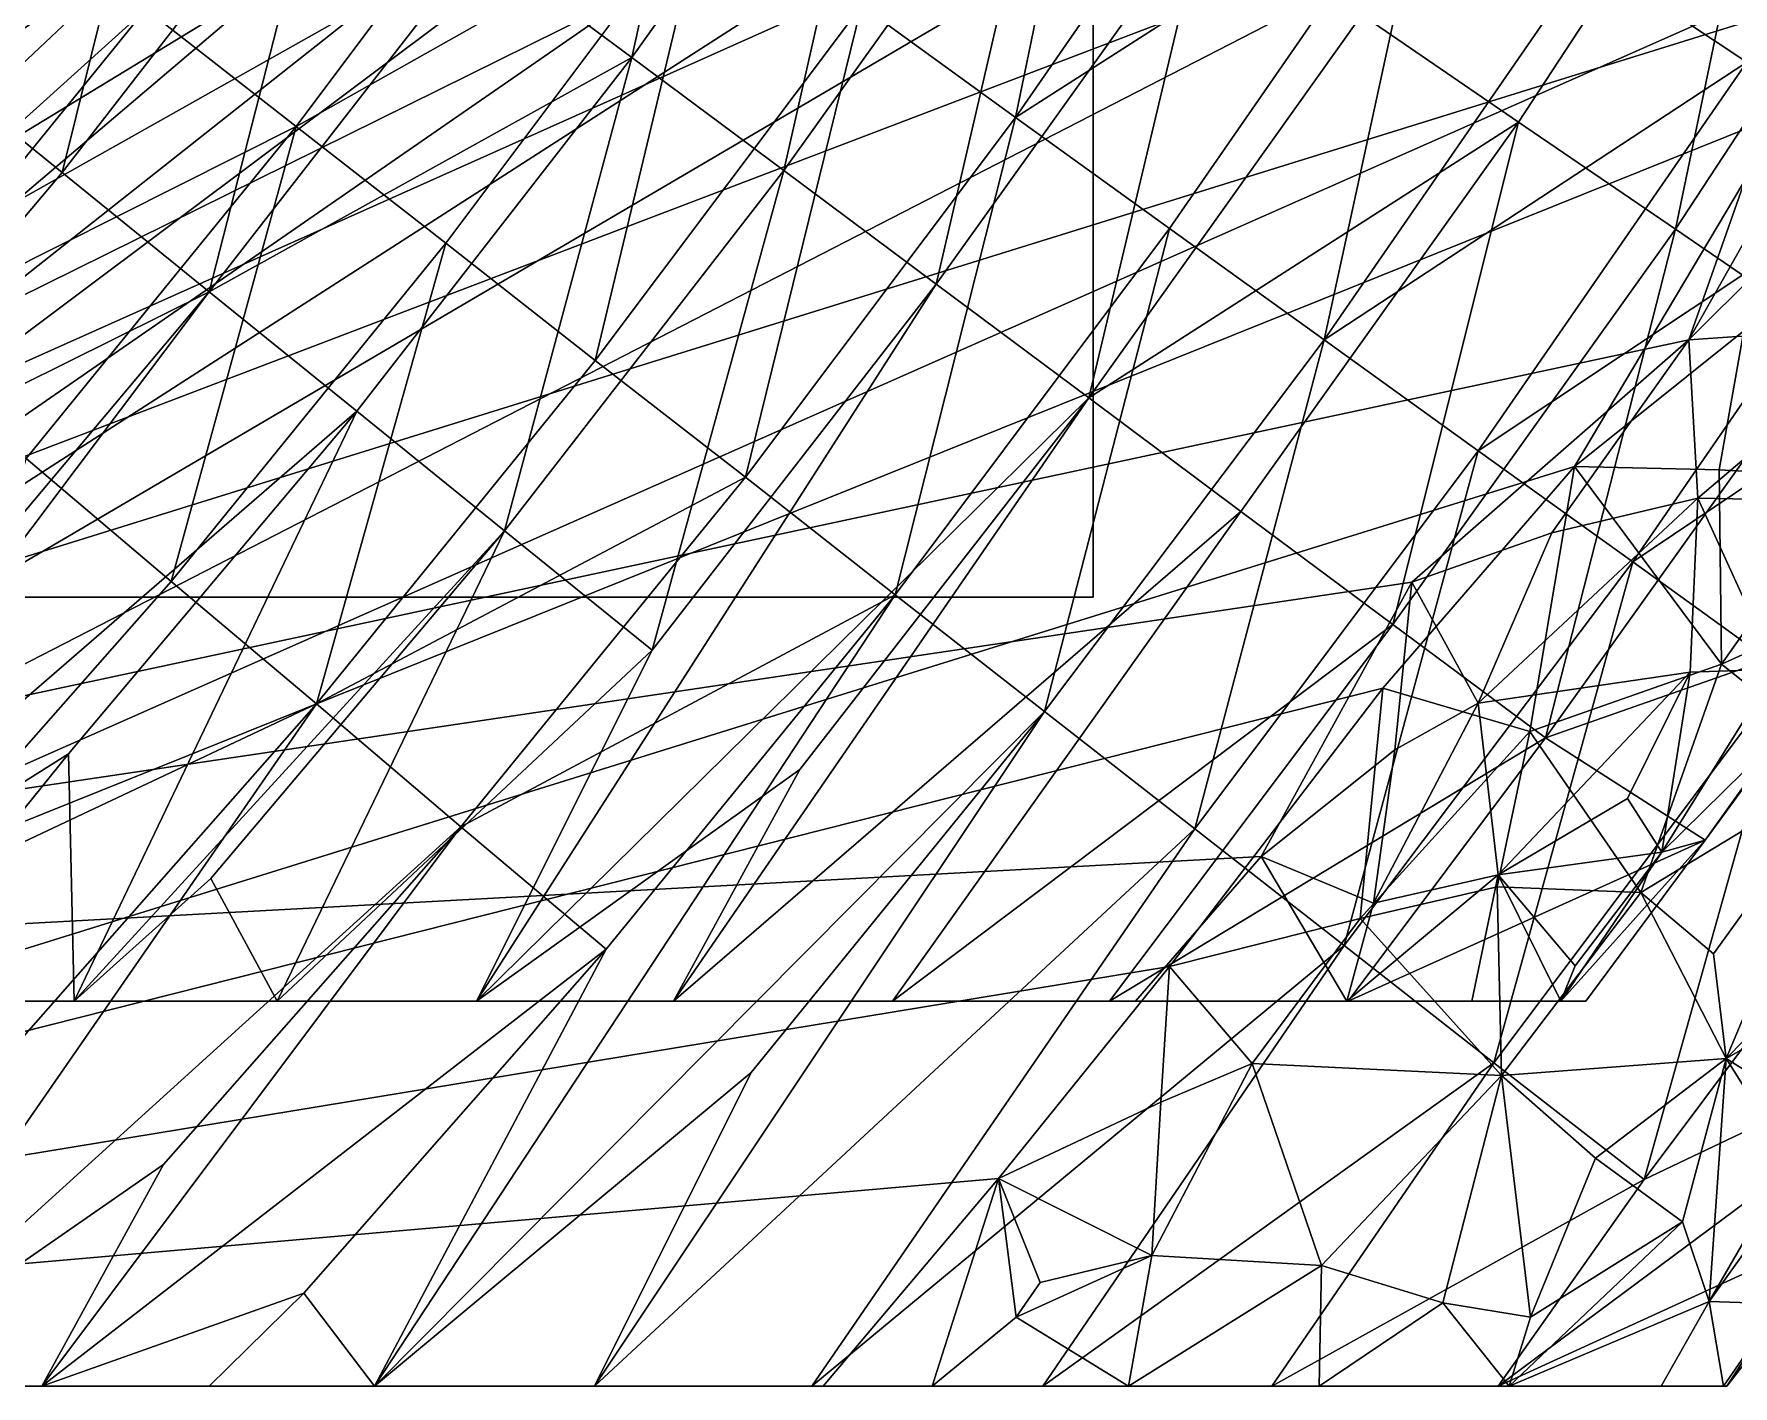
# Model space of a CAD drawing. Header units: metres. Extents: x -30 to 13953, y 0 to 4840.
# Drawn here: x 13249 to 13518.3, y 1150 to 1364.2 of the extents above; entities that cross this region are included whole.
import ezdxf

# ---------------------------------------------------------------- set-up
doc = ezdxf.new("R2010")
doc.units = ezdxf.units.M
doc.layers.add('SCOCCA', color=7, linetype='Continuous')

msp = doc.modelspace()

# ---------------------------------------------------------------- linework, layer by layer
at = {"layer": 'SCOCCA'}
for points in [[(13025, 3690, 1250), (13846.4, 2399.1, 1367), (13025, 1150, 1250)], [(13021.1, 3629, 1305), (13021.1, 1211, 1305), (13838.8, 2419.9, 1421.4)], [(13416.9, 3565, 1395), (40, 1275, 1395), (40, 3565, 1395)], [(13416.9, 3565, 1395), (13416.9, 1275, 1395), (40, 1275, 1395)], [(13416.9, 3565, 1695), (40, 3565, 1695), (40, 1275, 1695)], [(13416.9, 3565, 1695), (40, 1275, 1695), (13416.9, 1275, 1695)], [(13416.9, 3565, 1695), (13416.9, 1275, 1695), (13416.9, 1275, 1395)], [(13416.9, 3565, 1695), (13416.9, 1275, 1395), (13416.9, 3565, 1395)], [(13052.6, 3531.1, 4299.5), (12865.3, 1150, 4299.9), (13490.1, 2594.7, 4300)], [(13490.1, 2594.7, 4300), (12865.3, 1150, 4299.9), (13494.9, 2544.9, 4300)], [(13494.9, 2544.9, 4300), (12865.3, 1150, 4299.9), (13511.4, 2445.2, 4298.6)], [(13511.4, 2445.2, 4298.6), (12865.3, 1150, 4299.9), (13363.5, 1761.1, 4299.5)], [(13838.8, 2419.9, 1421.4), (13021.1, 1211, 1305), (13838, 2364.5, 1421.3)], [(13846.4, 2399.1, 1367), (13845, 2343.6, 1366.8), (13025, 1150, 1250)], [(13838, 2364.5, 1421.3), (13021.1, 1211, 1305), (13835.6, 2309, 1421)], [(13845, 2343.6, 1366.8), (13847.6, 2281.6, 1367.4), (13025, 1150, 1250)], [(13835.6, 2309, 1421), (13021.1, 1211, 1305), (13834.6, 2254.1, 1421.1)], [(13847.6, 2281.6, 1367.4), (13837.5, 2232.9, 1365.7), (13025, 1150, 1250)], [(13834.6, 2254.1, 1421.1), (13021.1, 1211, 1305), (13832.8, 2194.2, 1421.2)], [(13837.5, 2232.9, 1365.7), (13831.4, 2177.8, 1364.8), (13025, 1150, 1250)], [(13832.8, 2194.2, 1421.2), (13021.1, 1211, 1305), (13830.4, 2131.9, 1422)], [(13831.4, 2177.8, 1364.8), (13832.4, 2127.4, 1365.4), (13025, 1150, 1250)], [(13830.4, 2131.9, 1422), (13021.1, 1211, 1305), (13826.1, 2096.6, 1421.8)], [(13832.4, 2127.4, 1365.4), (13826.7, 2067.2, 1365.1), (13025, 1150, 1250)], [(13826.1, 2096.6, 1421.8), (13021.1, 1211, 1305), (13802.1, 2031, 1416.4)], [(13826.7, 2067.2, 1365.1), (13803.6, 2013.7, 1360.9), (13025, 1150, 1250)], [(13802.1, 2031, 1416.4), (13021.1, 1211, 1305), (13795.6, 1981, 1415.9)], [(13803.6, 2013.7, 1360.9), (13795.5, 1960.3, 1359.9), (13025, 1150, 1250)], [(13021.1, 1211, 1305), (13774.9, 1926, 1412.4), (13795.6, 1981, 1415.9)], [(13795.5, 1960.3, 1359.9), (13777.3, 1905.9, 1357.1), (13025, 1150, 1250)], [(13021.1, 1211, 1305), (13770.7, 1875.3, 1412.8), (13774.9, 1926, 1412.4)], [(13025, 1150, 1250), (13777.3, 1905.9, 1357.1), (13771.2, 1853.7, 1356.8)], [(13021.1, 1211, 1305), (13743.7, 1819.5, 1407.9), (13770.7, 1875.3, 1412.8)], [(13025, 1150, 1250), (13771.2, 1853.7, 1356.8), (13744.9, 1799.7, 1352.5)], [(13021.1, 1211, 1305), (13735.4, 1755.9, 1408.4), (13743.7, 1819.5, 1407.9)], [(13025, 1150, 1250), (13744.9, 1799.7, 1352.5), (13736.6, 1754.3, 1351.7)], [(13363.5, 1761.1, 4299.5), (12865.3, 1150, 4299.9), (13323.6, 1669.9, 4298.6)], [(13021.1, 1211, 1305), (13706.4, 1715, 1402.6), (13735.4, 1755.9, 1408.4)], [(13025, 1150, 1250), (13736.6, 1754.3, 1351.7), (13708.7, 1690.4, 1347.6)], [(13021.1, 1211, 1305), (13685.5, 1663.5, 1399.6), (13706.4, 1715, 1402.6)], [(13025, 1150, 1250), (13708.7, 1690.4, 1347.6), (13685, 1644.4, 1344)], [(13323.6, 1669.9, 4298.6), (12865.3, 1150, 4299.9), (13263.3, 1588.8, 4300)], [(13021.1, 1211, 1305), (13668.3, 1604.6, 1397.9), (13685.5, 1663.5, 1399.6)], [(13025, 1150, 1250), (13685, 1644.4, 1344), (13672.9, 1597.8, 1342.7)], [(13021.1, 1211, 1305), (13644.4, 1561.8, 1394.1), (13668.3, 1604.6, 1397.9)], [(13025, 1150, 1250), (13672.9, 1597.8, 1342.7), (13637.8, 1543.9, 1337.3)], [(13263.3, 1588.8, 4300), (12865.3, 1150, 4299.9), (13238.9, 1544.9, 4299.9)], [(13021.1, 1211, 1305), (13619.7, 1507, 1391), (13644.4, 1561.8, 1394.1)], [(13025, 1150, 1250), (13637.8, 1543.9, 1337.3), (13612.1, 1494.6, 1333.6)], [(13021.1, 1211, 1305), (13587.5, 1464.3, 1385.7), (13619.7, 1507, 1391)], [(13025, 1150, 1250), (13612.1, 1494.6, 1333.6), (13588.1, 1439.6, 1330.5)], [(13021.1, 1211, 1305), (13559.5, 1416.3, 1381.7), (13587.5, 1464.3, 1385.7)], [(13025, 1150, 1250), (13588.1, 1439.6, 1330.5), (13556.8, 1385.4, 1326.1)], [(13343.8, 1360.5, 3055.3), (13319.6, 1378.5, 3285.4), (13360.2, 1435.3, 3285.4)], [(13343.8, 1360.5, 3055.3), (13360.2, 1435.3, 3285.4), (13385, 1418.3, 3055.3)], [(13230.1, 1361.2, 3745.6), (13247.2, 1432.4, 3975.8), (13271.4, 1414.4, 3745.6)], [(13404.6, 1351, 3061.2), (13420.1, 1426.4, 3291.6), (13380.2, 1368.7, 3291.6)], [(13404.6, 1351, 3061.2), (13445.2, 1409.7, 3061.2), (13420.1, 1426.4, 3291.6)], [(13520.5, 1359.8, 2370.1), (13560.6, 1423, 2370.1), (13495.4, 1376.5, 2600.5)], [(13021.1, 1211, 1305), (13530.1, 1369.2, 1377.5), (13559.5, 1416.3, 1381.7)], [(13367.9, 1342.6, 2825.1), (13343.8, 1360.5, 3055.3), (13385, 1418.3, 3055.3)], [(13367.9, 1342.6, 2825.1), (13385, 1418.3, 3055.3), (13409.8, 1401.3, 2825.1)], [(13253.5, 1342.3, 3515.5), (13230.1, 1361.2, 3745.6), (13271.4, 1414.4, 3745.6)], [(13253.5, 1342.3, 3515.5), (13271.4, 1414.4, 3745.6), (13295.5, 1396.5, 3515.5)], [(13484.3, 1350.3, 2134.8), (13459.5, 1367.3, 2364.9), (13525.9, 1413.7, 2134.8)], [(13509.2, 1333.3, 1904.7), (13484.3, 1350.3, 2134.8), (13525.9, 1413.7, 2134.8)], [(13509.2, 1333.3, 1904.7), (13525.9, 1413.7, 2134.8), (13551.4, 1397.7, 1904.7)], [(13470.3, 1393.1, 2830.9), (13445.2, 1409.7, 3061.2), (13404.6, 1351, 3061.2)], [(13290.6, 1349.6, 3752.3), (13331.3, 1403.9, 3752.3), (13266.8, 1368.2, 3982.6)], [(13355.7, 1386.3, 3521.9), (13331.3, 1403.9, 3752.3), (13290.6, 1349.6, 3752.3)], [(13392, 1324.6, 2595), (13367.9, 1342.6, 2825.1), (13409.8, 1401.3, 2825.1)], [(13392, 1324.6, 2595), (13409.8, 1401.3, 2825.1), (13434.7, 1384.3, 2595)], [(13534, 1316.3, 1674.5), (13509.2, 1333.3, 1904.7), (13551.4, 1397.7, 1904.7)], [(13276.8, 1323.4, 3285.4), (13253.5, 1342.3, 3515.5), (13295.5, 1396.5, 3515.5)], [(13276.8, 1323.4, 3285.4), (13295.5, 1396.5, 3515.5), (13319.6, 1378.5, 3285.4)], [(13429, 1333.4, 2830.9), (13470.3, 1393.1, 2830.9), (13404.6, 1351, 3061.2)], [(13453.5, 1315.8, 2600.5), (13470.3, 1393.1, 2830.9), (13429, 1333.4, 2830.9)], [(13453.5, 1315.8, 2600.5), (13495.4, 1376.5, 2600.5), (13470.3, 1393.1, 2830.9)], [(13025, 1150, 1250), (13556.8, 1385.4, 1326.1), (13526.5, 1351.7, 1321.4)], [(13314.3, 1331.1, 3521.9), (13355.7, 1386.3, 3521.9), (13290.6, 1349.6, 3752.3)], [(13338, 1312.5, 3291.6), (13355.7, 1386.3, 3521.9), (13314.3, 1331.1, 3521.9)], [(13338, 1312.5, 3291.6), (13380.2, 1368.7, 3291.6), (13355.7, 1386.3, 3521.9)], [(13416.2, 1306.6, 2364.9), (13392, 1324.6, 2595), (13434.7, 1384.3, 2595)], [(13416.2, 1306.6, 2364.9), (13434.7, 1384.3, 2595), (13459.5, 1367.3, 2364.9)], [(13343.8, 1360.5, 3055.3), (13276.8, 1323.4, 3285.4), (13319.6, 1378.5, 3285.4)], [(13520.5, 1359.8, 2370.1), (13495.4, 1376.5, 2600.5), (13453.5, 1315.8, 2600.5)], [(13224.8, 1316.5, 3982.6), (13266.8, 1368.2, 3982.6), (13231, 1372.4, 4216.3)], [(13021.1, 1211, 1305), (13511.3, 1315.8, 1376.8), (13530.1, 1369.2, 1377.5)], [(13290.6, 1349.6, 3752.3), (13266.8, 1368.2, 3982.6), (13224.8, 1316.5, 3982.6)], [(13361.8, 1294, 3061.2), (13380.2, 1368.7, 3291.6), (13338, 1312.5, 3291.6)], [(13361.8, 1294, 3061.2), (13404.6, 1351, 3061.2), (13380.2, 1368.7, 3291.6)], [(13527.1, 1343.7, 1378), (13530.1, 1369.2, 1377.5), (13511.3, 1315.8, 1376.8)], [(13484.3, 1350.3, 2134.8), (13416.2, 1306.6, 2364.9), (13459.5, 1367.3, 2364.9)], [(13209.3, 1289.9, 3515.5), (13230.1, 1361.2, 3745.6), (13253.5, 1342.3, 3515.5)], [(13300.2, 1304.5, 3055.3), (13276.8, 1323.4, 3285.4), (13343.8, 1360.5, 3055.3)], [(13323.6, 1285.5, 2825.1), (13300.2, 1304.5, 3055.3), (13343.8, 1360.5, 3055.3)], [(13323.6, 1285.5, 2825.1), (13343.8, 1360.5, 3055.3), (13367.9, 1342.6, 2825.1)], [(13477.9, 1298.2, 2370.1), (13520.5, 1359.8, 2370.1), (13453.5, 1315.8, 2600.5)], [(13545.6, 1343.2, 2139.8), (13520.5, 1359.8, 2370.1), (13477.9, 1298.2, 2370.1)], [(13025, 1150, 1250), (13526.5, 1351.7, 1321.4), (13493.2, 1295.7, 1316.9)], [(13520, 1317.2, 1321.4), (13493.2, 1295.7, 1316.9), (13526.5, 1351.7, 1321.4)], [(13247.8, 1297, 3752.3), (13290.6, 1349.6, 3752.3), (13224.8, 1316.5, 3982.6)], [(13270.8, 1277.5, 3521.9), (13290.6, 1349.6, 3752.3), (13247.8, 1297, 3752.3)], [(13270.8, 1277.5, 3521.9), (13314.3, 1331.1, 3521.9), (13290.6, 1349.6, 3752.3)], [(13385.5, 1275.4, 2830.9), (13404.6, 1351, 3061.2), (13361.8, 1294, 3061.2)], [(13385.5, 1275.4, 2830.9), (13429, 1333.4, 2830.9), (13404.6, 1351, 3061.2)], [(13440.3, 1288.6, 2134.8), (13416.2, 1306.6, 2364.9), (13484.3, 1350.3, 2134.8)], [(13464.4, 1270.7, 1904.7), (13440.3, 1288.6, 2134.8), (13484.3, 1350.3, 2134.8)], [(13464.4, 1270.7, 1904.7), (13484.3, 1350.3, 2134.8), (13509.2, 1333.3, 1904.7)], [(13527.1, 1343.7, 1378), (13511.3, 1315.8, 1376.8), (13545, 1349.3, 1384.9)], [(13545, 1318.1, 1394.4), (13545, 1349.3, 1384.9), (13511.3, 1315.8, 1376.8)], [(13276.8, 1323.4, 3285.4), (13209.3, 1289.9, 3515.5), (13253.5, 1342.3, 3515.5)], [(13347, 1266.6, 2595), (13323.6, 1285.5, 2825.1), (13367.9, 1342.6, 2825.1)], [(13347, 1266.6, 2595), (13367.9, 1342.6, 2825.1), (13392, 1324.6, 2595)], [(13502.4, 1280.6, 2139.8), (13545.6, 1343.2, 2139.8), (13477.9, 1298.2, 2370.1)], [(13570.7, 1326.5, 1909.4), (13545.6, 1343.2, 2139.8), (13502.4, 1280.6, 2139.8)], [(13409.2, 1256.9, 2600.5), (13429, 1333.4, 2830.9), (13385.5, 1275.4, 2830.9)], [(13409.2, 1256.9, 2600.5), (13453.5, 1315.8, 2600.5), (13429, 1333.4, 2830.9)], [(13488.6, 1252.7, 1674.5), (13464.4, 1270.7, 1904.7), (13509.2, 1333.3, 1904.7)], [(13488.6, 1252.7, 1674.5), (13509.2, 1333.3, 1904.7), (13534, 1316.3, 1674.5)], [(13293.8, 1258.1, 3291.6), (13314.3, 1331.1, 3521.9), (13270.8, 1277.5, 3521.9)], [(13293.8, 1258.1, 3291.6), (13338, 1312.5, 3291.6), (13314.3, 1331.1, 3521.9)], [(13526.8, 1263, 1909.4), (13570.7, 1326.5, 1909.4), (13502.4, 1280.6, 2139.8)], [(13231.9, 1270, 3285.4), (13276.8, 1323.4, 3285.4), (13192.3, 1211, 3204.3)], [(13300.2, 1304.5, 3055.3), (13192.3, 1211, 3204.3), (13276.8, 1323.4, 3285.4)], [(13231.9, 1270, 3285.4), (13209.3, 1289.9, 3515.5), (13276.8, 1323.4, 3285.4)], [(13347, 1266.6, 2595), (13392, 1324.6, 2595), (13319.2, 1211, 2485.7)], [(13416.2, 1306.6, 2364.9), (13319.2, 1211, 2485.7), (13392, 1324.6, 2595)], [(13516.1, 1295.2, 1322.5), (13493.2, 1295.7, 1316.9), (13520, 1317.2, 1321.4)], [(13512.7, 1290.7, 1382.6), (13545, 1318.1, 1394.4), (13511.3, 1315.8, 1376.8)], [(13512.7, 1290.7, 1382.6), (13532.1, 1290.3, 1397.1), (13545, 1318.1, 1394.4)], [(13520, 1317.2, 1321.4), (13537.4, 1294, 1330.6), (13516.1, 1295.2, 1322.5)], [(13021.1, 1211, 1305), (13467.4, 1277.4, 1368.6), (13511.3, 1315.8, 1376.8)], [(13433, 1238.3, 2370.1), (13453.5, 1315.8, 2600.5), (13409.2, 1256.9, 2600.5)], [(13433, 1238.3, 2370.1), (13477.9, 1298.2, 2370.1), (13453.5, 1315.8, 2600.5)], [(13489.6, 1285.2, 1373.1), (13511.3, 1315.8, 1376.8), (13467.4, 1277.4, 1368.6)], [(13488.6, 1252.7, 1674.5), (13534, 1316.3, 1674.5), (13537.8, 1270, 1442.1)], [(13511.3, 1315.8, 1376.8), (13489.6, 1285.2, 1373.1), (13512.7, 1290.7, 1382.6)], [(13361.8, 1294, 3061.2), (13338, 1312.5, 3291.6), (13293.8, 1258.1, 3291.6)], [(13370.4, 1247.7, 2364.9), (13319.2, 1211, 2485.7), (13416.2, 1306.6, 2364.9)], [(13370.4, 1247.7, 2364.9), (13416.2, 1306.6, 2364.9), (13350.4, 1211, 2303.8)], [(13440.3, 1288.6, 2134.8), (13350.4, 1211, 2303.8), (13416.2, 1306.6, 2364.9)], [(13254.5, 1250.2, 3055.3), (13192.3, 1211, 3204.3), (13300.2, 1304.5, 3055.3)], [(13254.5, 1250.2, 3055.3), (13300.2, 1304.5, 3055.3), (13255.4, 1211, 2850.7)], [(13323.6, 1285.5, 2825.1), (13255.4, 1211, 2850.7), (13300.2, 1304.5, 3055.3)], [(13456.7, 1219.8, 2139.8), (13477.9, 1298.2, 2370.1), (13433, 1238.3, 2370.1)], [(13456.7, 1219.8, 2139.8), (13502.4, 1280.6, 2139.8), (13477.9, 1298.2, 2370.1)], [(13025, 1150, 1250), (13493.2, 1295.7, 1316.9), (13462.8, 1260.6, 1312.4)], [(13225.2, 1225.8, 3521.9), (13270.8, 1277.5, 3521.9), (13247.8, 1297, 3752.3)], [(13486.1, 1253.7, 1318.2), (13462.8, 1260.6, 1312.4), (13493.2, 1295.7, 1316.9)], [(13486.1, 1253.7, 1318.2), (13493.2, 1295.7, 1316.9), (13516.5, 1264.4, 1327.9)], [(13516.5, 1264.4, 1327.9), (13493.2, 1295.7, 1316.9), (13516.1, 1295.2, 1322.5)], [(13516.1, 1295.2, 1322.5), (13537.4, 1294, 1330.6), (13516.5, 1264.4, 1327.9)], [(13316.7, 1238.6, 3061.2), (13361.8, 1294, 3061.2), (13293.8, 1258.1, 3291.6)], [(13385.5, 1275.4, 2830.9), (13361.8, 1294, 3061.2), (13316.7, 1238.6, 3061.2)], [(13516.5, 1264.4, 1327.9), (13537.4, 1294, 1330.6), (13554, 1281.3, 1343.8)], [(13512.7, 1290.7, 1382.6), (13489.6, 1285.2, 1373.1), (13477.9, 1258.2, 1373.5)], [(13512.7, 1290.7, 1382.6), (13477.9, 1258.2, 1373.5), (13511.5, 1263.1, 1392.9)], [(13511.5, 1263.1, 1392.9), (13525.1, 1263.6, 1410.9), (13512.7, 1290.7, 1382.6)], [(13532.1, 1290.3, 1397.1), (13512.7, 1290.7, 1382.6), (13525.1, 1263.6, 1410.9)], [(13440.3, 1288.6, 2134.8), (13385.1, 1211, 2100.4), (13350.4, 1211, 2303.8)], [(13464.4, 1270.7, 1904.7), (13385.1, 1211, 2100.4), (13440.3, 1288.6, 2134.8)], [(13277.1, 1230.4, 2825.1), (13255.4, 1211, 2850.7), (13323.6, 1285.5, 2825.1)], [(13277.1, 1230.4, 2825.1), (13323.6, 1285.5, 2825.1), (13287.6, 1211, 2667.5)], [(13347, 1266.6, 2595), (13287.6, 1211, 2667.5), (13323.6, 1285.5, 2825.1)], [(13477.9, 1258.2, 1373.5), (13489.6, 1285.2, 1373.1), (13467.4, 1277.4, 1368.6)], [(13480.4, 1201.2, 1909.4), (13502.4, 1280.6, 2139.8), (13456.7, 1219.8, 2139.8)], [(13480.4, 1201.2, 1909.4), (13526.8, 1263, 1909.4), (13502.4, 1280.6, 2139.8)], [(13536.7, 1248.2, 1344.7), (13516.5, 1264.4, 1327.9), (13554, 1281.3, 1343.8)], [(13021.1, 1211, 1305), (13443.5, 1233.9, 1365.8), (13467.4, 1277.4, 1368.6)], [(13293.8, 1258.1, 3291.6), (13270.8, 1277.5, 3521.9), (13225.2, 1225.8, 3521.9)], [(13464.7, 1250.8, 1369.6), (13467.4, 1277.4, 1368.6), (13443.5, 1233.9, 1365.8)], [(13464.7, 1250.8, 1369.6), (13477.9, 1258.2, 1373.5), (13467.4, 1277.4, 1368.6)], [(40, 1275, 1695), (40, 1275, 1395), (13416.9, 1275, 1695)], [(40, 1275, 1395), (13416.9, 1275, 1395), (13416.9, 1275, 1695)], [(13339.7, 1219.2, 2830.9), (13303, 1150, 2691.5), (13385.5, 1275.4, 2830.9)], [(13409.2, 1256.9, 2600.5), (13385.5, 1275.4, 2830.9), (13303, 1150, 2691.5)], [(13339.7, 1219.2, 2830.9), (13385.5, 1275.4, 2830.9), (13316.7, 1238.6, 3061.2)], [(13464.4, 1270.7, 1904.7), (13419.5, 1211, 1896.9), (13385.1, 1211, 2100.4)], [(13488.6, 1252.7, 1674.5), (13419.5, 1211, 1896.9), (13464.4, 1270.7, 1904.7)], [(13488.6, 1252.7, 1674.5), (13537.8, 1270, 1442.1), (13513.9, 1236.5, 1442.7)], [(13537.8, 1270, 1442.1), (13526.6, 1253.9, 1434.8), (13513.9, 1236.5, 1442.7)], [(13347, 1266.6, 2595), (13319.2, 1211, 2485.7), (13287.6, 1211, 2667.5)], [(13511.5, 1263.1, 1392.9), (13477.9, 1258.2, 1373.5), (13481.1, 1231, 1384.1)], [(13504.2, 1182.7, 1679.1), (13526.8, 1263, 1909.4), (13480.4, 1201.2, 1909.4)], [(13511.5, 1263.1, 1392.9), (13481.1, 1231, 1384.1), (13501.6, 1243.1, 1395.4)], [(13486.1, 1253.7, 1318.2), (13516.5, 1264.4, 1327.9), (13503.7, 1228.2, 1330.7)], [(13511.5, 1263.1, 1392.9), (13501.6, 1243.1, 1395.4), (13507, 1234.6, 1413.8)], [(13536.7, 1248.2, 1344.7), (13503.7, 1228.2, 1330.7), (13516.5, 1264.4, 1327.9)], [(13504.2, 1182.7, 1679.1), (13551.2, 1245.4, 1679.1), (13526.8, 1263, 1909.4)], [(13511.5, 1263.1, 1392.9), (13507, 1234.6, 1413.8), (13525.1, 1263.6, 1410.9)], [(13507, 1234.6, 1413.8), (13526.6, 1253.9, 1434.8), (13525.1, 1263.6, 1410.9)], [(13025, 1150, 1250), (13462.8, 1260.6, 1312.4), (13429, 1216.5, 1307.6)], [(13459.2, 1224.1, 1313.6), (13429, 1216.5, 1307.6), (13462.8, 1260.6, 1312.4)], [(13459.2, 1224.1, 1313.6), (13462.8, 1260.6, 1312.4), (13486.1, 1253.7, 1318.2)], [(13247.4, 1205.4, 3291.6), (13218.9, 1150, 3158.6), (13293.8, 1258.1, 3291.6)], [(13316.7, 1238.6, 3061.2), (13293.8, 1258.1, 3291.6), (13218.9, 1150, 3158.6)], [(13247.4, 1205.4, 3291.6), (13293.8, 1258.1, 3291.6), (13225.2, 1225.8, 3521.9)], [(13477.9, 1258.2, 1373.5), (13464.7, 1250.8, 1369.6), (13461.3, 1226.5, 1373.3)], [(13481.1, 1231, 1384.1), (13477.9, 1258.2, 1373.5), (13461.3, 1226.5, 1373.3)], [(13362.7, 1199.7, 2600.5), (13409.2, 1256.9, 2600.5), (13303, 1150, 2691.5)], [(13362.7, 1199.7, 2600.5), (13337.9, 1150, 2494.2), (13409.2, 1256.9, 2600.5)], [(13433, 1238.3, 2370.1), (13409.2, 1256.9, 2600.5), (13337.9, 1150, 2494.2)], [(13488.6, 1252.7, 1674.5), (13457.3, 1211, 1670.7), (13419.5, 1211, 1896.9)], [(13488.6, 1252.7, 1674.5), (13513.9, 1236.5, 1442.7), (13457.3, 1211, 1670.7)], [(13459.2, 1224.1, 1313.6), (13486.1, 1253.7, 1318.2), (13480.9, 1229.1, 1319.8)], [(13486.1, 1253.7, 1318.2), (13503.7, 1228.2, 1330.7), (13480.9, 1229.1, 1319.8)], [(13513.9, 1236.5, 1442.7), (13526.6, 1253.9, 1434.8), (13507, 1234.6, 1413.8)], [(13254.5, 1250.2, 3055.3), (13222.9, 1211, 3033.9), (13192.3, 1211, 3204.3)], [(13254.5, 1250.2, 3055.3), (13255.4, 1211, 2850.7), (13222.9, 1211, 3033.9)], [(13464.7, 1250.8, 1369.6), (13443.5, 1233.9, 1365.8), (13461.3, 1226.5, 1373.3)], [(13370.4, 1247.7, 2364.9), (13350.4, 1211, 2303.8), (13319.2, 1211, 2485.7)], [(13536.7, 1248.2, 1344.7), (13515.2, 1218.5, 1341.6), (13503.7, 1228.2, 1330.7)], [(13536.7, 1248.2, 1344.7), (13517.2, 1201.9, 1352.5), (13515.2, 1218.5, 1341.6)], [(13548.9, 1234.2, 1363.6), (13517.2, 1201.9, 1352.5), (13536.7, 1248.2, 1344.7)], [(13504.2, 1182.7, 1679.1), (13562.4, 1210.4, 1450.6), (13551.2, 1245.4, 1679.1)], [(13501.6, 1243.1, 1395.4), (13481.1, 1231, 1384.1), (13507, 1234.6, 1413.8)], [(13269.6, 1185.1, 3061.2), (13316.7, 1238.6, 3061.2), (13218.9, 1150, 3158.6)], [(13269.6, 1185.1, 3061.2), (13250.3, 1150, 2985.5), (13316.7, 1238.6, 3061.2)], [(13339.7, 1219.2, 2830.9), (13316.7, 1238.6, 3061.2), (13250.3, 1150, 2985.5)], [(13433, 1238.3, 2370.1), (13337.9, 1150, 2494.2), (13372.3, 1150, 2296.9)], [(13456.7, 1219.8, 2139.8), (13433, 1238.3, 2370.1), (13372.3, 1150, 2296.9)], [(13495, 1211, 1441.4), (13457.3, 1211, 1670.7), (13513.9, 1236.5, 1442.7)], [(13513.9, 1236.5, 1442.7), (13491, 1211, 1415.1), (13495, 1211, 1441.4)], [(13513.9, 1236.5, 1442.7), (13507, 1234.6, 1413.8), (13491, 1211, 1415.1)], [(13021.1, 1211, 1305), (13423.6, 1211, 1362.7), (13443.5, 1233.9, 1365.8)], [(13443.5, 1233.9, 1365.8), (13423.6, 1211, 1362.7), (13457.1, 1211, 1375.9)], [(13461.3, 1226.5, 1373.3), (13443.5, 1233.9, 1365.8), (13457.1, 1211, 1375.9)], [(13507, 1234.6, 1413.8), (13481.1, 1231, 1384.1), (13493.3, 1216.6, 1410)], [(13493.3, 1216.6, 1410), (13491, 1211, 1415.1), (13507, 1234.6, 1413.8)], [(13548.9, 1234.2, 1363.6), (13552.9, 1222.3, 1378.6), (13517.2, 1201.9, 1352.5)], [(13481.1, 1231, 1384.1), (13461.3, 1226.5, 1373.3), (13457.1, 1211, 1375.9)], [(13481.1, 1231, 1384.1), (13457.1, 1211, 1375.9), (13476.9, 1211, 1391.2)], [(13481.1, 1231, 1384.1), (13476.9, 1211, 1391.2), (13491, 1211, 1415.1)], [(13493.3, 1216.6, 1410), (13481.1, 1231, 1384.1), (13491, 1211, 1415.1)], [(13277.1, 1230.4, 2825.1), (13287.6, 1211, 2667.5), (13255.4, 1211, 2850.7)], [(13459.2, 1224.1, 1313.6), (13480.9, 1229.1, 1319.8), (13481.6, 1199.2, 1327.8)], [(13480.9, 1229.1, 1319.8), (13503.7, 1228.2, 1330.7), (13481.6, 1199.2, 1327.8)], [(13517.2, 1201.9, 1352.5), (13481.6, 1199.2, 1327.8), (13503.7, 1228.2, 1330.7)], [(13517.2, 1201.9, 1352.5), (13503.7, 1228.2, 1330.7), (13515.2, 1218.5, 1341.6)], [(13442.1, 1201.1, 1311.2), (13429, 1216.5, 1307.6), (13459.2, 1224.1, 1313.6)], [(13459.2, 1224.1, 1313.6), (13481.6, 1199.2, 1327.8), (13442.1, 1201.1, 1311.2)], [(13456.7, 1219.8, 2139.8), (13372.3, 1150, 2296.9), (13408.9, 1150, 2085)], [(13480.4, 1201.2, 1909.4), (13456.7, 1219.8, 2139.8), (13408.9, 1150, 2085)], [(13552.9, 1222.3, 1378.6), (13534.4, 1191.1, 1383.2), (13517.2, 1201.9, 1352.5)], [(13291.8, 1164.7, 2830.9), (13339.7, 1219.2, 2830.9), (13250.3, 1150, 2985.5)], [(13291.8, 1164.7, 2830.9), (13303, 1150, 2691.5), (13339.7, 1219.2, 2830.9)], [(13025, 1150, 1250), (13429, 1216.5, 1307.6), (13401.9, 1182.9, 1303.7)], [(13427.6, 1195, 1308), (13401.9, 1182.9, 1303.7), (13429, 1216.5, 1307.6)], [(13442.1, 1201.1, 1311.2), (13427.6, 1195, 1308), (13429, 1216.5, 1307.6)], [(13423.6, 1211, 1362.7), (13021.1, 1211, 1305), (13055, 1211, 1380)], [(13055, 1211, 1380), (13222.9, 1211, 3033.9), (13255.4, 1211, 2850.7)], [(13055, 1211, 1380), (13255.4, 1211, 2850.7), (13287.6, 1211, 2667.5)], [(13287.6, 1211, 2667.5), (13319.2, 1211, 2485.7), (13055, 1211, 1380)], [(13319.2, 1211, 2485.7), (13350.4, 1211, 2303.8), (13055, 1211, 1380)], [(13350.4, 1211, 2303.8), (13385.1, 1211, 2100.4), (13055, 1211, 1380)], [(13385.1, 1211, 2100.4), (13419.5, 1211, 1896.9), (13055, 1211, 1380)], [(13457.3, 1211, 1670.7), (13423.6, 1211, 1362.7), (13055, 1211, 1380)], [(13419.5, 1211, 1896.9), (13457.3, 1211, 1670.7), (13055, 1211, 1380)], [(13495, 1211, 1441.4), (13457.1, 1211, 1375.9), (13423.6, 1211, 1362.7)], [(13457.3, 1211, 1670.7), (13495, 1211, 1441.4), (13423.6, 1211, 1362.7)], [(13495, 1211, 1441.4), (13476.9, 1211, 1391.2), (13457.1, 1211, 1375.9)], [(13495, 1211, 1441.4), (13491, 1211, 1415.1), (13476.9, 1211, 1391.2)], [(13504.2, 1182.7, 1679.1), (13481.1, 1150, 1660.9), (13562.4, 1210.4, 1450.6)], [(13537.3, 1175.7, 1442.2), (13562.4, 1210.4, 1450.6), (13481.1, 1150, 1660.9)], [(13480.4, 1201.2, 1909.4), (13408.9, 1150, 2085), (13445.2, 1150, 1873)], [(13426.2, 1170.7, 1310.3), (13427.6, 1195, 1308), (13442.1, 1201.1, 1311.2)], [(13426.2, 1170.7, 1310.3), (13442.1, 1201.1, 1311.2), (13453.1, 1169.1, 1321.8)], [(13481.6, 1199.2, 1327.8), (13453.1, 1169.1, 1321.8), (13442.1, 1201.1, 1311.2)], [(13504.2, 1182.7, 1679.1), (13480.4, 1201.2, 1909.4), (13445.2, 1150, 1873)], [(13517.2, 1201.9, 1352.5), (13496.5, 1186.1, 1342.6), (13481.6, 1199.2, 1327.8)], [(13517.2, 1201.9, 1352.5), (13510.3, 1176, 1362.9), (13496.5, 1186.1, 1342.6)], [(13514.5, 1163.4, 1382.4), (13510.3, 1176, 1362.9), (13517.2, 1201.9, 1352.5)], [(13514.5, 1163.4, 1382.4), (13517.2, 1201.9, 1352.5), (13527.4, 1185.7, 1377)], [(13527.4, 1185.7, 1377), (13517.2, 1201.9, 1352.5), (13534.4, 1191.1, 1383.2)], [(13362.7, 1199.7, 2600.5), (13303, 1150, 2691.5), (13337.9, 1150, 2494.2)], [(13472.3, 1163.2, 1335.2), (13453.1, 1169.1, 1321.8), (13481.6, 1199.2, 1327.8)], [(13472.3, 1163.2, 1335.2), (13481.6, 1199.2, 1327.8), (13486.2, 1160.9, 1348.1)], [(13486.2, 1160.9, 1348.1), (13481.6, 1199.2, 1327.8), (13496.5, 1186.1, 1342.6)], [(13426.2, 1170.7, 1310.3), (13401.9, 1182.9, 1303.7), (13427.6, 1195, 1308)], [(13534.4, 1191.1, 1383.2), (13525.8, 1163, 1414.9), (13514.5, 1163.4, 1382.4)], [(13534.4, 1191.1, 1383.2), (13514.5, 1163.4, 1382.4), (13527.4, 1185.7, 1377)], [(13269.6, 1185.1, 3061.2), (13218.9, 1150, 3158.6), (13250.3, 1150, 2985.5)], [(13486.2, 1160.9, 1348.1), (13496.5, 1186.1, 1342.6), (13510.3, 1176, 1362.9)], [(13025, 1150, 1250), (13401.9, 1182.9, 1303.7), (13374.1, 1150, 1299.7)], [(13391.4, 1150, 1303), (13374.1, 1150, 1299.7), (13401.9, 1182.9, 1303.7)], [(13404.7, 1160.9, 1305.2), (13391.4, 1150, 1303), (13401.9, 1182.9, 1303.7)], [(13404.7, 1160.9, 1305.2), (13401.9, 1182.9, 1303.7), (13408.5, 1166.4, 1305.6)], [(13408.5, 1166.4, 1305.6), (13401.9, 1182.9, 1303.7), (13426.2, 1170.7, 1310.3)], [(13504.2, 1182.7, 1679.1), (13445.2, 1150, 1873), (13481.1, 1150, 1660.9)], [(13517.3, 1150, 1443.7), (13537.3, 1175.7, 1442.2), (13481.1, 1150, 1660.9)], [(13510.3, 1176, 1362.9), (13482.8, 1150, 1352.5), (13486.2, 1160.9, 1348.1)], [(13514.5, 1163.4, 1382.4), (13482.8, 1150, 1352.5), (13510.3, 1176, 1362.9)], [(13525.8, 1163, 1414.9), (13537.3, 1175.7, 1442.2), (13517.3, 1150, 1443.7)], [(13426.2, 1170.7, 1310.3), (13422.5, 1150, 1312.7), (13404.7, 1160.9, 1305.2)], [(13426.2, 1170.7, 1310.3), (13404.7, 1160.9, 1305.2), (13408.5, 1166.4, 1305.6)], [(13453.1, 1169.1, 1321.8), (13422.5, 1150, 1312.7), (13426.2, 1170.7, 1310.3)], [(13453.1, 1169.1, 1321.8), (13452.7, 1150, 1328), (13422.5, 1150, 1312.7)], [(13472.3, 1163.2, 1335.2), (13452.7, 1150, 1328), (13453.1, 1169.1, 1321.8)], [(13291.8, 1164.7, 2830.9), (13250.3, 1150, 2985.5), (13276.8, 1150, 2838.5)], [(13291.8, 1164.7, 2830.9), (13276.8, 1150, 2838.5), (13303, 1150, 2691.5)], [(13472.3, 1163.2, 1335.2), (13482.8, 1150, 1352.5), (13452.7, 1150, 1328)], [(13486.2, 1160.9, 1348.1), (13482.8, 1150, 1352.5), (13472.3, 1163.2, 1335.2)], [(13514.5, 1163.4, 1382.4), (13506.9, 1150, 1386.8), (13482.8, 1150, 1352.5)], [(13514.5, 1163.4, 1382.4), (13516.8, 1150, 1417.5), (13506.9, 1150, 1386.8)], [(13525.8, 1163, 1414.9), (13516.8, 1150, 1417.5), (13514.5, 1163.4, 1382.4)], [(13404.7, 1160.9, 1305.2), (13422.5, 1150, 1312.7), (13391.4, 1150, 1303)], [(13525.8, 1163, 1414.9), (13517.3, 1150, 1443.7), (13516.8, 1150, 1417.5)], [(13374.1, 1150, 1299.7), (13055, 1150, 1380), (13025, 1150, 1250)], [(13055, 1150, 1380), (13250.3, 1150, 2985.5), (13218.9, 1150, 3158.6)], [(13055, 1150, 1380), (13276.8, 1150, 2838.5), (13250.3, 1150, 2985.5)], [(13055, 1150, 1380), (13303, 1150, 2691.5), (13276.8, 1150, 2838.5)], [(13303, 1150, 2691.5), (13055, 1150, 1380), (13337.9, 1150, 2494.2)], [(13337.9, 1150, 2494.2), (13055, 1150, 1380), (13372.3, 1150, 2296.9)], [(13481.1, 1150, 1660.9), (13055, 1150, 1380), (13374.1, 1150, 1299.7)], [(13372.3, 1150, 2296.9), (13055, 1150, 1380), (13408.9, 1150, 2085)], [(13408.9, 1150, 2085), (13055, 1150, 1380), (13445.2, 1150, 1873)], [(13445.2, 1150, 1873), (13055, 1150, 1380), (13481.1, 1150, 1660.9)], [(13517.3, 1150, 1443.7), (13374.1, 1150, 1299.7), (13391.4, 1150, 1303)], [(13481.1, 1150, 1660.9), (13374.1, 1150, 1299.7), (13517.3, 1150, 1443.7)], [(13517.3, 1150, 1443.7), (13391.4, 1150, 1303), (13422.5, 1150, 1312.7)], [(13517.3, 1150, 1443.7), (13422.5, 1150, 1312.7), (13452.7, 1150, 1328)], [(13517.3, 1150, 1443.7), (13452.7, 1150, 1328), (13482.8, 1150, 1352.5)], [(13517.3, 1150, 1443.7), (13482.8, 1150, 1352.5), (13506.9, 1150, 1386.8)], [(13517.3, 1150, 1443.7), (13506.9, 1150, 1386.8), (13516.8, 1150, 1417.5)]]:
    msp.add_3dface(points, dxfattribs=at)

doc.saveas('drawing.dxf')
